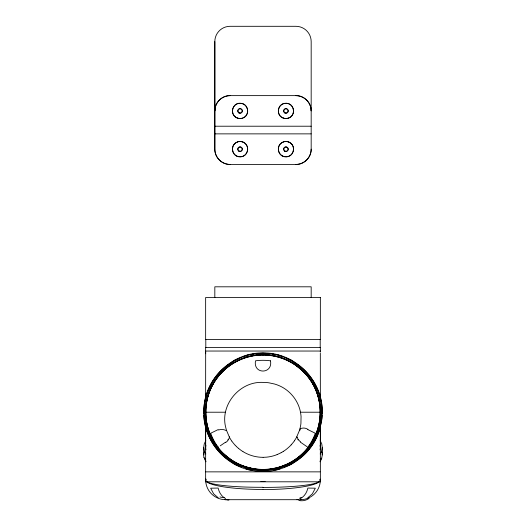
<?xml version="1.0" encoding="UTF-8"?>
<svg xmlns="http://www.w3.org/2000/svg" width="526" height="526" viewBox="0 0 526 526"><rect width="100%" height="100%" fill="white"/><g stroke="black" fill="none" stroke-linecap="round" stroke-linejoin="round"><path stroke-width="0.79" d="M205.646 438.086L205.646 425.56M205.646 394.152L205.673 354.603A21.783 0.769 90 0 1 205.692 353.807M205.646 428.966L205.646 425.725L205.653 426.099M205.646 427.737L205.646 427.23M214.825 41.593L214.825 149.16C214.628 157.32 221.952 164.651 230.118 164.454L295.882 164.454C304.048 164.651 311.372 157.32 311.175 149.16L311.175 41.593A15.293 15.293 0 0 0 295.882 26.3L230.118 26.3A15.293 15.293 0 0 0 214.825 41.593L214.825 149.16A15.293 15.293 0 0 0 230.118 164.454M320.354 442.234L320.354 439.572M320.354 430.426L320.341 446.844A66.769 26.892 0 0 1 320.058 449.842M320.354 397.847L320.354 394.152M320.354 398.458L320.354 397.814M205.646 427.322L205.646 426.823M215.121 443.786C204.772 428.342 202.734 407.768 209.881 390.594M205.646 426.915L205.653 426.001M310.879 380.646C321.228 396.098 323.266 416.671 316.119 433.838A64.843 59.274 -0.2 0 1 310.471 444.365C300.129 459.948 281.706 469.711 263 469.573M205.679 353.748L205.679 353.235M205.686 352.335L205.712 351.039M203.917 457.495A70.379 28.036 -0.5 0 1 203.753 454.918L204.325 451.295M320.202 440.663L321.741 443.859L322.267 447.324L322.267 454.918L321.675 458.54L320.097 461.815M322.057 415.362L321.741 420.083L319.893 428.808C312.385 456.706 282.37 475.813 253.92 470.783C225.779 467.003 203.174 440.591 203.733 412.22A70.379 64.547 -1.2 0 1 204.055 406.296C206.317 376.596 233.985 351.894 263.763 352.959C295.165 352.558 323.049 380.837 322.267 412.22A70.379 64.547 -1.2 0 1 321.945 418.137L319.907 428.769C316.073 440.65 309.032 451.9 298.709 459.119M322.162 413.791C322.78 394.388 313.101 374.611 296.756 363.972M203.733 454.918L203.733 447.324L204.259 443.859L205.797 440.663M322.267 447.324L321.741 450.782L320.202 453.984M294.382 440.841L295.967 438.362A36.656 36.656 0 0 0 296.5 437.415L299.498 430.321A38.174 38.174 0 0 0 300.116 428.039L300.596 425.744A37.55 37.55 0 0 0 300.925 423.443L301.063 416.618A37.129 37.129 0 0 0 300.833 414.396C299.241 401.364 289.997 389.707 277.715 385.098A38.885 38.885 0 0 0 274.487 384.006L268.852 382.797A42.146 42.146 0 0 0 263 382.395C239.586 381.12 219.46 405.25 225.878 428.019A35.946 35.946 0 0 0 226.496 430.301L229.494 437.402A37.425 37.425 0 0 0 231.716 440.972M205.916 445.509L205.659 446.844A66.769 26.892 0 0 0 205.942 449.842M321.057 458.771L321.215 458.139M320.636 460.02L320.867 459.395M320.078 461.256L320.373 460.638M228.113 439.473L227.811 439.946M294.29 440.972L293.738 441.741A39.18 39.18 0 0 1 293.225 442.419L291.18 444.851M306.651 450.164L311.51 443.681L315.475 436.455A66.243 60.635 0 0 0 316.659 433.687L317.987 429.966A67.571 61.844 0 0 0 318.96 426.586L319.729 423.088A68.433 62.64 0 0 0 320.288 419.557L320.623 415.974A68.84 63.008 0 0 0 320.288 405.184L319.729 401.647A68.058 62.292 0 0 0 318.96 398.162L317.987 394.776A66.986 61.312 0 0 0 316.816 391.456L315.469 388.287A65.566 60.01 0 0 0 313.943 385.203L313.943 385.203M219.368 374.558L214.49 381.061L210.525 388.287A66.243 60.635 0 0 0 209.341 391.055L208.013 394.776A67.571 61.844 0 0 0 207.04 398.162L206.271 401.654A68.433 62.64 0 0 0 205.712 405.184L205.377 408.774A68.84 63.008 0 0 0 205.712 419.557L206.271 423.095A68.058 62.292 0 0 0 207.04 426.586L208.013 429.972A66.986 61.312 0 0 0 209.184 433.286L210.531 436.455A65.566 60.01 0 0 0 212.057 439.539L215.594 445.331M299.498 430.321L300.464 429.703M228.205 366.3L223.991 369.804A60.766 55.618 0 0 0 219.5 374.407M297.795 458.448L302.009 454.937A60.766 55.618 0 0 0 306.5 450.335M229.244 363.972C212.899 374.611 203.22 394.388 203.838 413.791M231.203 362.624L235.109 359.922L239.547 358.206M225.588 442.156L220.243 445.831M297.407 460.013L290.891 464.511L284.237 467.081M218.52 446.995L218.152 447.238A54.277 54.27 0 0 1 210.67 433.253M283.251 451.472L285.289 450.092A39.292 39.292 0 0 0 287.354 448.487L289.307 446.758A38.345 38.345 0 0 0 291.095 444.943M283.106 451.558L281.16 452.695M307.789 497.774L312.385 493.822L315.33 488.2L307.848 488.062L307.73 488.582A15.346 12.624 -89.8 0 1 300.418 498.563M210.67 433.253L218.211 429.571M280.963 452.801L277.176 454.569M237.548 360.547L233.182 362.927A57.597 52.718 0 0 0 228.356 366.181M288.472 464.182L292.818 461.815A57.597 52.718 0 0 0 297.644 458.56M285.362 464.912L284.007 465.477M243.979 356.49L248.41 354.774L250.843 354.471M280.542 468.515L277.59 469.659L273.533 470.165M288.537 118.113C296.388 115.773 294.297 102.787 285.94 103.274C277.748 102.794 275.466 115.437 283.087 118.015M237.463 141.967C229.612 144.308 231.703 157.294 240.06 156.807C248.252 157.287 250.534 144.643 242.913 142.066M283.343 141.967C275.493 144.308 277.583 157.294 285.94 156.807C294.139 157.287 296.414 144.643 288.8 142.066M246.687 356.99L242.479 358.41A55.191 50.516 0 0 0 237.699 360.474M279.313 467.752L283.521 466.338A55.191 50.516 0 0 0 288.301 464.267M298.163 499.457L296.947 499.7M274.427 468.377L274.789 468.298M273.691 468.528L274.059 468.456M255.202 355.168L251.316 355.832A53.659 49.115 0 0 0 246.832 356.944M270.831 469.573L274.684 468.909A53.659 49.115 0 0 0 279.168 467.798M252.467 354.268L254.084 354.064M256.517 353.761L258.135 353.557M260.567 353.255L265.433 353.255M259.759 471.079L263 471.48L266.241 471.079M265.893 469.481L266.643 469.442M263 353.406C231.742 352.611 203.7 380.646 204.502 411.911C203.7 443.168 231.742 471.211 263 470.408C294.258 471.211 322.3 443.168 321.498 411.911C322.3 380.646 294.258 352.611 263 353.406L263 352.972M230.118 95.627C221.952 95.43 214.628 102.761 214.825 110.92A15.293 15.293 0 0 1 230.118 95.627L295.882 95.627C304.048 95.43 311.372 102.761 311.175 110.92A15.293 15.293 0 0 0 295.882 95.627M263 354.866C244.281 354.715 225.897 364.505 215.509 380.061A64.843 59.274 -0.2 0 0 209.9 390.601M263.158 457.337L266.689 457.153A38.26 38.26 0 0 0 277.051 454.615M205.719 471.861L320.071 471.861M214.825 126.214L311.175 126.214M214.825 133.867L311.175 133.867M205.646 412.22L225.529 412.22M300.471 412.22L320.354 412.22M224.937 499.7L301.003 499.7M226.476 499.7L225.536 499.68A19.883 19.883 0 0 1 205.646 479.817M263 481.573L260.889 481.56M267.865 353.557L269.483 353.761M271.916 354.064L273.533 354.268M275.157 354.471L277.59 354.774L282.021 356.49M252.467 470.165L248.41 469.659L245.458 468.515M255.636 469.633L259.16 469.981A52.889 48.405 0 0 0 270.666 469.593M270.542 355.129L266.84 354.761A52.889 48.405 0 0 0 255.334 355.149M252.539 468.574L251.093 468.278M250.376 468.114L248.936 467.765M248.226 467.575L246.799 467.16M247.029 467.857L250.784 468.797A53.258 48.747 0 0 0 255.334 469.593M279.036 356.904L275.216 355.944A53.258 48.747 0 0 0 270.666 355.149M243.282 465.977L242.243 465.576M286.453 358.206L290.891 359.922L294.797 362.624M241.763 467.081L235.109 464.511L228.593 460.013M237.2 118.015C229.389 115.365 232.065 102.366 240.454 103.287C248.601 103.227 250.304 115.832 242.657 118.113A5.53 3.649 0 0 1 237.246 117.969M240.204 464.721L240.54 464.872M307.789 429.571L315.33 433.253M238.048 464.438L241.907 466.115A54.421 49.812 0 0 0 246.832 467.798M288.13 360.389L284.093 358.627A54.421 49.812 0 0 0 279.168 356.944M218.211 497.774L213.615 493.822L210.67 488.2L218.152 488.062L218.27 488.582A15.346 12.617 89.4 0 0 225.588 498.549M243.078 451.676L244.827 452.689A38.01 38.01 0 0 0 263 457.324M307.703 447.146L307.848 447.238A54.277 54.27 0 0 0 315.33 433.253M306.993 446.673L300.412 442.156M227.291 459.119C213.451 449.138 204.713 432.392 203.943 415.362M228.876 458.942L232.604 461.46A56.433 51.653 0 0 0 237.699 464.267M297.486 366.07L293.396 363.282A56.433 51.653 0 0 0 288.301 360.474M238.817 448.632L240.836 450.184A38.352 38.352 0 0 0 242.894 451.558M238.554 448.415L237.009 447.054M236.707 446.771L235.168 445.226M219.973 450.867L223.438 454.425A59.293 54.277 0 0 0 228.356 458.56M306.356 374.249L302.562 370.317A59.293 54.277 0 0 0 297.644 366.181M306.5 374.407L310.432 379.456L313.785 384.9M219.5 450.335L215.824 445.66M231.848 441.163L232.755 442.392A37.911 37.911 0 0 0 234.905 444.943M298.189 439.946L297.887 439.473M205.903 461.815L204.029 457.488M205.797 453.984L204.259 450.782L203.733 447.324M205.627 460.638L205.922 461.256M205.133 459.395L205.364 460.02M321.675 451.295L321.971 452.347M297.072 437.639L296.874 436.758M204.785 458.139L204.943 458.771M320.084 445.509L320.341 446.844M320.288 351.039L320.314 352.104M320.321 353.255L320.354 398.057M320.347 426.106L320.354 426.921M320.354 425.856L320.347 426.211M320.354 430.005L320.354 425.725M320.354 427.638L320.354 428.973M320.354 426.823L320.354 427.737M205.646 395.48L205.646 397.945M205.646 439.046L205.646 430.34M205.646 397.853L205.646 398.458M205.646 438.776L205.653 445.45M205.653 444.792L205.659 447.659M320.354 425.573L320.354 431.662M320.354 431.958L320.354 481.803L205.646 481.803L205.646 437.671M320.202 339.572L320.202 347.601M311.175 297.512L311.175 286.808L214.825 286.808L214.825 297.512M263 470.106L263 469.593A54.171 49.529 0 0 1 230.888 459.658L222.695 453.017A61.904 56.591 0.1 0 1 215.134 443.78M263 470.408L263 471.48M205.797 339.572L205.797 347.601M205.646 394.013L205.646 398.057M320.163 412.22A57.604 57.143 -2.8 0 1 263 469.757M263 355.017A57.604 56.801 0 0 1 320.163 412.213A57.597 56.828 0 0 1 263 469.435A57.604 56.801 0 0 1 205.837 412.22A57.597 56.828 0 0 1 263 354.997M263 354.702A57.623 57.163 2.1 0 1 320.183 412.22M263 469.738A57.623 57.163 2.1 0 1 205.817 412.22M205.837 412.213A57.604 57.143 -2.8 0 1 263 354.682L263 354.82A54.171 49.529 0 0 1 295.112 364.774L303.305 371.415A61.904 56.598 0 0 1 310.873 380.653M300.063 428.828A8.002 7.693 -34.3 0 1 307.927 429.374M300.55 441.814A7.929 6.003 63.3 0 1 298.472 439.697M228.106 440.216A7.929 6.726 -70.9 0 1 225.707 442.445M218.54 430.038A7.969 6.273 15.8 0 1 226.285 430.61M229.481 436.784A7.357 7.239 -80.9 0 1 228.396 439.604M298.117 439.322A7.436 6.562 73.4 0 1 297.354 437.593M322.083 452.347A70.379 28.036 -0.5 0 1 322.247 454.918M263.013 487.293A57.604 7.272 -0.4 0 1 206.685 481.606M205.922 479.107A57.604 9.56 0 0 0 205.85 479.817A57.597 9.376 0 0 0 205.903 480.534A57.604 7.272 -0.4 0 1 206.001 479.817A57.623 7.279 0.3 0 1 205.83 479.101M262.882 489.456A57.597 9.376 0 0 1 206.606 481.612M320.078 480.527A57.604 9.56 0 0 0 320.15 479.817A57.597 9.376 0 0 0 320.097 479.101A57.604 7.272 -0.4 0 1 319.999 479.817A57.623 7.279 0.3 0 1 320.17 480.534M319.361 481.606A57.604 9.56 0 0 1 263.125 489.575M319.341 481.612A57.623 7.279 0.3 0 1 262.993 487.392M320.354 479.817A19.883 19.883 0 0 1 300.471 499.7M265.117 481.592A54.171 21.941 0 0 1 263 481.619M224.155 497.688A8.002 1.828 9.2 0 1 219.953 496.958M228.475 500.081A7.929 2.328 37.6 0 1 226.331 499.588M301.181 497.458A7.929 1.368 -30.5 0 1 299.439 498.273M309.11 498.346A7.969 4.734 -12.1 0 1 298.794 500.404M228.672 499.582A7.436 0.999 27 0 1 228.968 499.943M205.699 353.301A9.521 0.375 89.9 0 1 205.705 352.446M311.175 149.16A15.293 15.293 0 0 1 295.882 164.454M288.504 118.074A5.53 3.649 0 0 1 283.126 117.969M283.238 141.829A5.53 3.879 1.4 0 1 288.859 142M237.357 141.829A5.53 3.879 1.4 0 1 242.979 142M205.646 347.601L205.646 351.039L320.354 351.039L320.354 347.601L205.646 347.601M270.489 360.803C273.06 374.321 252.94 374.571 255.511 360.803A56.815 56.815 0 0 1 270.489 360.803M320.354 297.512L205.646 297.512L205.646 339.572L320.354 339.572L320.354 297.512M238.909 112.912A2.295 2.295 0 0 0 242.355 110.92A2.295 2.295 0 0 0 238.909 108.935A2.295 2.295 0 0 0 238.909 112.912M284.796 112.912A2.295 2.295 0 0 0 288.235 110.92A2.295 2.295 0 0 0 284.796 108.935A2.295 2.295 0 0 0 284.796 112.912M284.796 151.146A2.295 2.295 0 0 0 288.235 149.16A2.295 2.295 0 0 0 284.796 147.168A2.295 2.295 0 0 0 284.796 151.146M238.909 151.146A2.295 2.295 0 0 0 242.355 149.16A2.295 2.295 0 0 0 238.909 147.168A2.295 2.295 0 0 0 238.909 151.146M282.12 117.548A7.647 7.647 0 0 0 293.587 110.92A7.647 7.647 0 0 0 282.12 104.299A7.647 7.647 0 0 0 282.12 117.548M235.655 117.173A7.647 7.647 0 0 0 247.674 111.611A7.647 7.647 0 0 0 236.845 103.984A7.647 7.647 0 0 0 235.655 117.173M282.12 155.781A7.647 7.647 0 0 0 293.587 149.16A7.647 7.647 0 0 0 282.12 142.533A7.647 7.647 0 0 0 282.12 155.781M236.233 155.781A7.647 7.647 0 0 0 247.707 149.16A7.647 7.647 0 0 0 236.233 142.533A7.647 7.647 0 0 0 236.233 155.781M284.868 151.015A2.143 2.143 0 0 0 288.084 149.16A2.143 2.143 0 0 0 284.868 147.306A2.143 2.143 0 0 0 284.868 151.015M238.988 151.015A2.143 2.143 0 0 0 242.197 149.16A2.143 2.143 0 0 0 238.988 147.306A2.143 2.143 0 0 0 238.988 151.015M284.868 112.774A2.143 2.143 0 0 0 288.084 110.92A2.143 2.143 0 0 0 284.868 109.066A2.143 2.143 0 0 0 284.868 112.774M238.988 112.774A2.143 2.143 0 0 0 242.197 110.92A2.143 2.143 0 0 0 238.988 109.066A2.143 2.143 0 0 0 238.988 112.774"/></g></svg>
